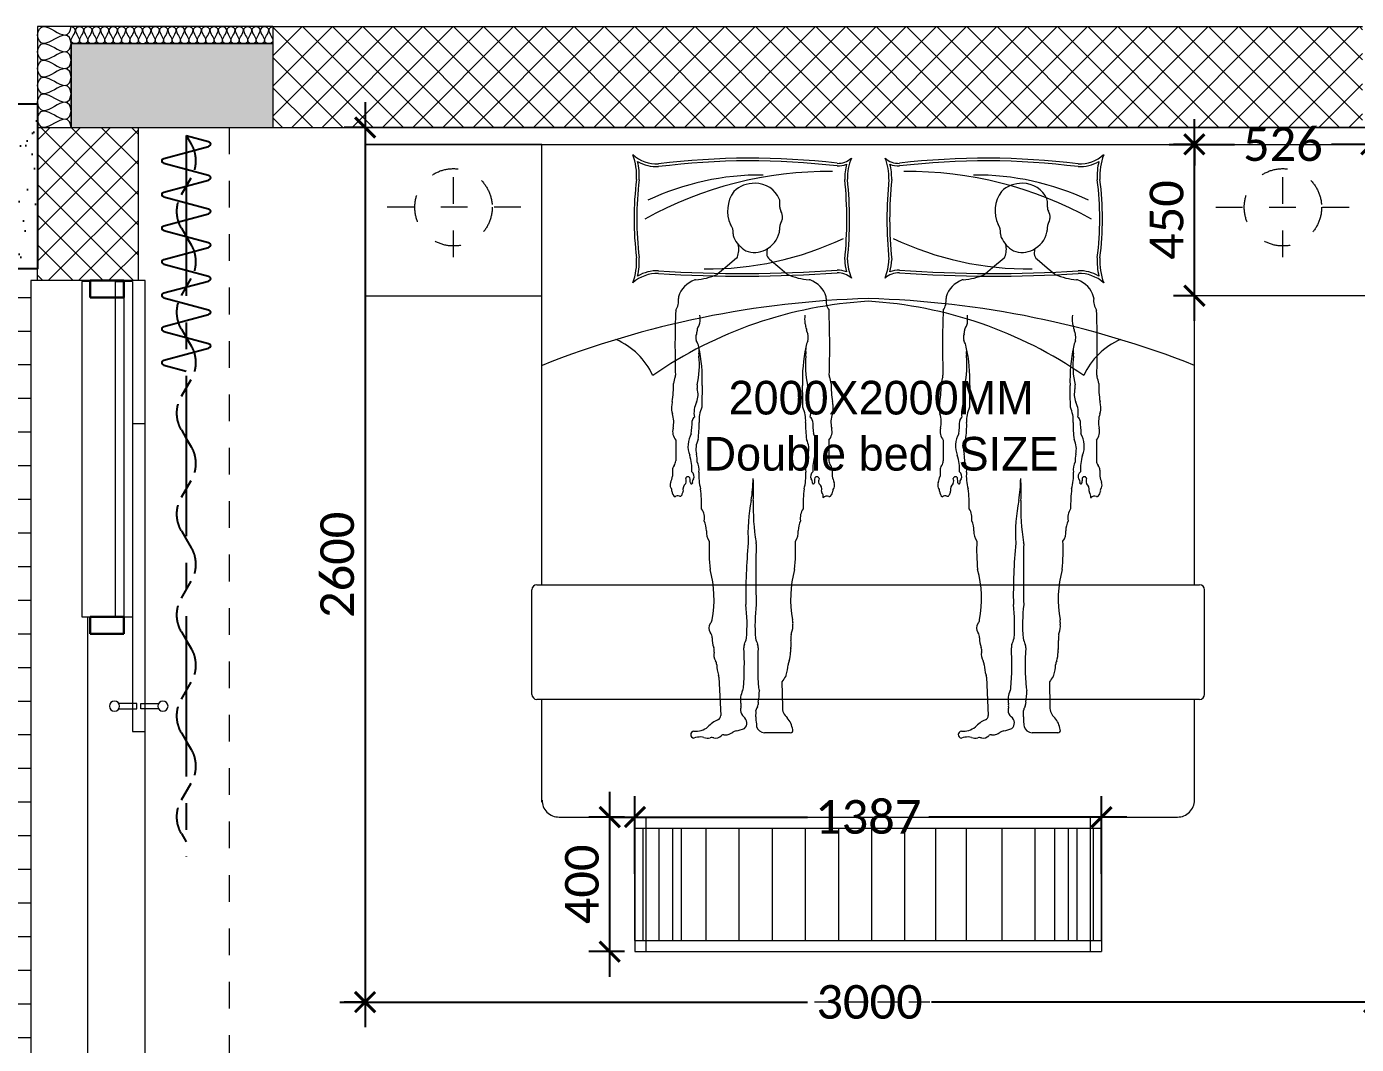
# Model space of a CAD drawing. Header units: millimetres. Extents: x -18512 to 101824, y -95768 to 52898.
# Drawn here: x 55536 to 59490, y -53348 to -50322 of the extents above; entities that cross this region are included whole.
import ezdxf

# ---------------------------------------------------------------- set-up
doc = ezdxf.new("R2010")
doc.units = ezdxf.units.MM
doc.header["$LTSCALE"] = 25
doc.header["$PDMODE"] = 3
for name, pattern in [('CENTER2', [28.575, 19.05, -3.175, 3.175, -3.175]), ('Dash', [6.35, 3.175, -3.175]), ('DASHED', [0.75, 0.5, -0.25]), ('HIDDEN2', [4.7625, 3.175, -1.5875])]:
    doc.linetypes.add(name, pattern=pattern)
doc.layers.get('0').update_dxf_attribs({"color": 254, "lineweight": 0})
doc.layers.get('Defpoints').update_dxf_attribs({"lineweight": 0})
for name, color, linetype in [('1547 L-StB-p-00-GA$0$WD-HATCH', 251, 'Continuous'), ('1547 L-StB-p-00-GA$0$WD-HATCH-WALLS-STRUCTURAL', 251, 'Continuous'), ('4_Furniture', 3, 'Continuous'), ('AR WALL HATCH', 8, 'Continuous')]:
    doc.layers.add(name, color=color, linetype=linetype)
for name, color, linetype, lineweight in [('_FW_FUR_FIXED', 62, 'Continuous', 0), ('_FW_FUR_LOOSE', 132, 'Continuous', 0), ('_FW_NOTES', 252, 'Continuous', 0), ('A-DETL-INSL', 8, 'Continuous', 9), ('A-DOOR', 31, 'Continuous', 18), ('A-FLOR-OTLN', 6, 'Continuous', 18), ('A-GLAZ', 6, 'Continuous', 9), ('A-GLAZ-CWMG', 51, 'Continuous', 9), ('hatch', 252, 'Continuous', 0), ('I-WALL', 2, 'Continuous', 9), ('S-COLS', 6, 'Continuous', 9), ('wood flooring', 8, 'Continuous', 13)]:
    doc.layers.add(name, color=color, linetype=linetype, lineweight=lineweight)
doc.styles.add('Century Gothic', font='GOTHIC.TTF')
doc.styles.add('FW_Calibri', font='calibri.ttf')
doc.dimstyles.new('1-50', dxfattribs={"dimscale": 50, "dimtxt": 2, "dimasz": 1.2, "dimexe": 1.25, "dimexo": 0.625, "dimtad": 1, "dimdec": 0, "dimtxsty": 'FW_Calibri', "dimblk": 'ARCHTICK', "dimcen": 2.5, "dimdle": 1.5, "dimadec": 0, "dimazin": 0, "dimtfac": 1, "dimtdec": 0, "dimtmove": 0, "dimatfit": 3, "dimfxl": 6, "dimfxlon": 1, "dimarcsym": 0})
pattern_1 = [(45, (59229.075, -102497.31), (-44.90128, 44.90128), []), (135, (59229.075, -102497.31), (-44.90128, -44.90128), [])]

# ---------------------------------------------------------------- blocks, each defined once
blk = doc.blocks.new('Q  CurtainWall sliding door - GD03-8419541-FIRST FLOOR PLAN')
at = {"layer": 'A-DOOR'}
for p, q in [((276.7, 153.3), (276.7, 100)), ((292.7, 100), (292.7, 153.3)), ((209.7, 75), (209.7, 113)), ((209.7, 113), (1124.1, 113)), ((276.7, 100), (292.7, 100)), ((276.7, 34.7), (276.7, 88)), ((276.7, 88), (292.7, 88)), ((292.7, 88), (292.7, 34.7)), ((1124.1, 113), (1124.1, 75)), ((1124.1, 75), (209.7, 75))]:
    blk.add_line(p, q, dxfattribs=at)
for centre in [(284.7, 166), (284.7, 22)]:
    blk.add_circle(centre, 15, dxfattribs=at)
blk = doc.blocks.new('System Panel - Glazed-8419542-FIRST FLOOR PLAN')
at = {"layer": 'A-GLAZ', "lineweight": 18}
for p, q in [((498.5, 49.5), (-498.5, 49.5)), ((-498.5, 49.5), (-498.5, 24.5)), ((498.5, 24.5), (498.5, 49.5)), ((-498.5, 24.5), (498.5, 24.5))]:
    blk.add_line(p, q, dxfattribs=at)
blk = doc.blocks.new('Rectangular Mullion - 50 x 150mm-8419545-FIRST FLOOR PLAN')
at = {"layer": 'A-GLAZ-CWMG'}
for p, q in [((-3528.9, -22334.3), (-3503.9, -22334.3)), ((-3528.9, -23331.3), (-3528.9, -22334.3)), ((-3403.9, -22334.3), (-3378.9, -22334.3)), ((-3378.9, -23331.3), (-3378.9, -22334.3)), ((-3503.9, -23331.3), (-3528.9, -23331.3)), ((-3378.9, -23331.3), (-3403.9, -23331.3))]:
    blk.add_line(p, q, dxfattribs=at)
blk = doc.blocks.new('Rectangular Mullion - 50 x 100mm-8828632-FIRST FLOOR PLAN')
at = {"layer": 'A-GLAZ-CWMG', "lineweight": 30}
for p, q in [((-50, 50), (0, 50)), ((-50, -50), (-50, 50)), ((0, 50), (0, -50)), ((0, -50), (-50, -50))]:
    blk.add_line(p, q, dxfattribs=at)
blk = doc.blocks.new('Rectangular Mullion - 50 x 100mm-5950993-FIRST FLOOR PLAN')
at = {"layer": 'A-GLAZ-CWMG', "lineweight": 30}
for p, q in [((-25, 50), (25, 50)), ((-25, -50), (-25, 50)), ((25, 50), (25, -50)), ((25, -50), (-25, -50))]:
    blk.add_line(p, q, dxfattribs=at)
blk = doc.blocks.new('*U340')
at = {"color": 1}
for p, q in [((67.8, 66.3), (32.2, -66.3)), ((82.2, 66.3), (100, 0)), ((167.8, 66.3), (132.2, -66.3)), ((182.2, 66.3), (200, 0)), ((267.8, 66.3), (232.2, -66.3)), ((282.2, 66.3), (300, 0)), ((367.8, 66.3), (332.2, -66.3)), ((382.2, 66.3), (400, 0)), ((467.8, 66.3), (432.2, -66.3)), ((482.2, 66.3), (500, 0)), ((567.8, 66.3), (532.2, -66.3)), ((582.2, 66.3), (600, 0)), ((667.8, 66.3), (632.2, -66.3)), ((682.2, 66.3), (700, 0)), ((0, 0), (17.8, -66.3)), ((100, 0), (117.8, -66.3)), ((200, 0), (217.8, -66.3)), ((300, 0), (317.8, -66.3)), ((400, 0), (417.8, -66.3)), ((500, 0), (517.8, -66.3)), ((600, 0), (617.8, -66.3))]:
    blk.add_line(p, q, dxfattribs=at)
at = {"color": 1, "linetype": 'CENTER2'}
blk.add_line((0, 0), (2143.8, 0), dxfattribs=at)
at = {"color": 1, "linetype": 'HIDDEN2'}
for p, q in [((175, 14.4), (125, -14.4)), ((275, 14.4), (300, 0)), ((475, 14.4), (425, -14.4)), ((575, 14.4), (600, 0)), ((775, 14.4), (725, -14.4)), ((875, 14.4), (900, 0)), ((1075, 14.4), (1025, -14.4)), ((1175, 14.4), (1200, 0)), ((1375, 14.4), (1325, -14.4)), ((1475, 14.4), (1500, 0)), ((1675, 14.4), (1625, -14.4)), ((1775, 14.4), (1800, 0)), ((1975, 14.4), (1925, -14.4)), ((2075, 14.4), (2100, 0)), ((0, 0), (25, -14.4)), ((300, 0), (325, -14.4)), ((600, 0), (625, -14.4)), ((900, 0), (925, -14.4)), ((1200, 0), (1225, -14.4)), ((1500, 0), (1525, -14.4)), ((1800, 0), (1825, -14.4))]:
    blk.add_line(p, q, dxfattribs=at)
at = {"color": 1}
for centre, start, end in [((75, 64.3), 15, 165), ((175, 64.3), 15, 165), ((275, 64.3), 15, 165), ((375, 64.3), 15, 165), ((475, 64.3), 15, 165), ((575, 64.3), 15, 165), ((675, 64.3), 15, 165), ((25, -64.3), 195, 345), ((125, -64.3), 195, 345), ((225, -64.3), 195, 345), ((325, -64.3), 195, 345), ((425, -64.3), 195, 345), ((525, -64.3), 195, 345), ((625, -64.3), 195, 345)]:
    blk.add_arc(centre, 7.5, start, end, dxfattribs=at)
at = {"color": 1, "linetype": 'HIDDEN2'}
for centre, start, end in [((225, -72.2), 60, 120), ((525, -72.2), 60, 120), ((825, -72.2), 60, 120), ((1125, -72.2), 60, 120), ((1425, -72.2), 60, 120), ((1725, -72.2), 60, 120), ((2025, -72.2), 60, 120), ((75, 72.2), 240, 300), ((375, 72.2), 240, 300), ((675, 72.2), 240, 300), ((975, 72.2), 240, 300), ((1275, 72.2), 240, 300), ((1575, 72.2), 240, 300), ((1875, 72.2), 240, 300)]:
    blk.add_arc(centre, 100, start, end, dxfattribs=at)
blk = doc.blocks.new('A$C0c84bc15')
for p, q in [((165.7, 1488.2), (143.9, 1468.9)), ((200.3, 1518.3), (165.7, 1488.2)), ((300.2, 1515), (331, 1488.2)), ((331, 1488.2), (352.7, 1468.9))]:
    blk.add_line(p, q)
for points in [[(256.4, 1755.5, 0.21324), (192.4, 1729.4, 0.260901), (182.5, 1624.8, -0.171743), (190.2, 1595.9, 0.122626), (192.2, 1584, 0.153904), (228.8, 1542, 0.222767), (287.9, 1545.2, 0.229331), (329.9, 1600.9, 0.060479), (330.3, 1607, -0.134542), (336.6, 1635.2, 0.110734), (339.5, 1645.8, 0.137301), (334.5, 1667.6, -0.134549), (331.4, 1680.5, 0.016245), (331.5, 1697.7, 0.088694), (329.7, 1706.3, 0.307171), (256.4, 1755.5, 7.502039)], [(1.6, 791.9, -0.318953), (5.1, 781.2, 0.215164), (14.7, 763.4, -0.296863), (27.9, 765.7, 0.467133), (34.8, 769.2, -0.089745), (38.3, 777.5, 0.19589), (39.1, 781.2, -0.255112), (47.1, 806.1, 0.168599), (47, 821, -0.752837), (59.8, 823.3, -0.031674), (61, 807.9, 0.791616), (67.1, 806.2, -0.253609), (70.9, 819.9, 0.33583), (65.4, 842.5, 0.097122), (59, 894.8, -0.217967), (63.9, 963, 0.007695), (66.7, 1003.6, -0.234228), (73.3, 1015.3, -0.164752), (79.9, 1062.9, 0.153226), (81.9, 1105.8, -0.118824), (81.7, 1117.5, 0.081426), (86.6, 1208.8, -0.066527), (86.8, 1215.4, 0.172472), (78.8, 1258.1, -0.17395), (79.5, 1277.8, 0.116388), (81.2, 1289.1, -0.18598), (84.7, 1300.8, 0.130792), (89.6, 1312.7, 0.068092), (89.6, 1338.3, -2.644337)], [(462.4, 761.1, 0.171312), (458.3, 777.5, -0.19589), (457.6, 781.2, 0.255112), (449.5, 806.1, -0.168599), (449.7, 821, 0.752837), (436.9, 823.3, 0.031674), (435.7, 807.9, -0.791616), (429.5, 806.2, 0.253609), (425.7, 819.9, -0.33583), (431.3, 842.5, -0.097122), (437.7, 894.8, 0.217967), (432.7, 963, -0.007695), (430, 1003.6, 0.234228), (423.3, 1015.3, 0.164752), (416.8, 1062.9, -0.153226), (414.7, 1105.8, 0.118824), (415, 1117.5, -0.081426), (410.1, 1208.8, 0.066527), (409.9, 1215.4, -0.134973), (415.9, 1257.1, 0.094817), (416.6, 1274.6, 0.049922), (415.4, 1279.5, -0.0327), (413.3, 1286.5, 0.050204), (412.3, 1291.4, -0.066284), (411.7, 1294.7, 0.079975), (410.1, 1302.5, -0.03549), (407, 1312.7, -0.068092), (407.1, 1338.3)], [(86.4, 1237.4, -0.059879), (96.9, 1115.9, 0.009327), (96, 1046.9, 0.120505), (87.5, 998.7, -0.037909), (84.5, 944.9, 0.167257), (79.6, 897.9, -0.06691), (81.5, 874.1, -0.168165), (86.8, 841.8, 0.08251), (92.1, 788.8, -0.03147), (95.1, 725.8, -0.183672), (102.9, 687.5, -0.112749), (109.6, 656, 0.182228), (118.3, 623.3, 0.035026), (120.5, 533.7, -0.110572), (126.7, 374, -0.118572), (122, 363.3, 0.335344), (121.8, 333.1, -0.172178), (126.7, 317.1, 0.101641), (131.7, 286.2, -0.148682), (132.7, 271.7, 0.193842), (137, 244.6, -0.133217), (140.5, 232, 0.080007), (146.1, 199.6, -0.071364), (147.4, 192.7), (152.7, 71.4, -0.313382), (144.1, 57.8, 0.120982), (114.2, 35.5, -0.104021), (93.8, 24.4, -0.081996), (71.9, 21.7, 0.901497), (71.9, 0, -0.065645), (92.8, 3.5, -0.093212), (102, 2.1, 0.139159), (121.1, 0.9, -0.114551), (132.4, 0.8, 0.276686), (154.2, 7.5, -0.445724)], [(410.2, 1237.4, 0.059879), (399.8, 1115.9, -0.009327), (400.7, 1046.9, -0.120505), (409.2, 998.7, 0.037909), (412.1, 944.9, -0.167257), (417, 897.9, 0.06691), (415.1, 874.1, 0.168165), (409.8, 841.8, -0.08251), (404.5, 788.8, 0.03147), (401.5, 725.8, 0.183672), (393.7, 687.5, 0.112749), (387.1, 656, -0.182228), (378.4, 623.3, -0.035026), (376.1, 533.7, 0.110572), (370, 374, -0.06267), (370.1, 366.2, 0.061998), (370.1, 360, -0.13572), (366.5, 333.1, -0.070646), (365.6, 326.4, 0.063145), (364.9, 308.9, -0.0308), (365.1, 289.6, -0.05642), (364.2, 284.1, 0.12596), (363.9, 271.7, -0.054273), (359.7, 244.6, 0.133217), (356.1, 232, -0.080007), (350.6, 199.6, -0.195886), (348.5, 194.6, 0.01059), (337.6, 178.1), (339.1, 99)], [(6.3, 1064.7, 0.01408), (4.2, 1049.3, 0.106102), (6.7, 1026.3, -0.138052), (8.7, 980.5, 0.226385), (16.9, 942.9), (16.9, 877.7, -0.160907), (11.9, 862.5, 0.160907), (7, 847.6), (7, 828.9, 0.543944)], [(490.4, 1064.7, -0.01408), (492.4, 1049.3, -0.106102), (490, 1026.3, 0.138052), (488, 980.5, -0.226385), (479.8, 942.9), (479.8, 877.7, 0.160907), (484.8, 862.5, -0.160907), (489.7, 847.6), (489.7, 828.9, -0.543944)], [(7, 828.9, -0.038032), (1.6, 808.8, 0.186797), (1.6, 791.9, 0.50887)], [(154.2, 7.5, -0.261434), (162.6, 10.3, 0.125667), (175, 11.2, 0.078908), (189.2, 18.4, -0.107406), (198.9, 22.7, 0.037466), (224.4, 30, 0.451284), (222.2, 67.4, -0.236247), (212.6, 87.6, -0.048403), (213.9, 98.4, 0.106944), (213.9, 108.9, -0.167628), (218.9, 150.4, 0.094179), (221.3, 159.4, 0.034298), (222.5, 285.8, -0.111049), (224.2, 296.7, 0.028473), (230.7, 315.7, 0.046339), (228.7, 422.7, -0.027468), (236, 617.1, -0.063109), (245, 752.1, 0.030979), (250.8, 821.5, -6.13413)], [(260.4, 45.2, -0.046599), (258.7, 67.4, 0.035844), (259.3, 87.6, -0.141344), (263.4, 98.4, 0.191363), (265.6, 106.2, -0.074948), (265.9, 113.7, 0.045236), (269.6, 150.4, -0.094179), (267.1, 159.4, -0.034298), (266, 285.8, 0.111049), (264.3, 296.7, -0.028473), (257.8, 315.7, -0.046339), (259.8, 422.7, -0.010856), (259.9, 614.8, 0.045573), (259.6, 619.3, -0.04859), (251.2, 752.1, 0.032537), (250.8, 821.2)], [(489.7, 828.9, 0.038032), (495.1, 808.8, -0.186797), (495.1, 791.9, -0.50887)], [(495.1, 791.9, 0.318953), (491.5, 781.2, -0.174445), (484.8, 766, -0.30568), (479.3, 764.8, 0.324131), (463.4, 760.8, 0.383292)], [(339.1, 99, 0.230981), (353.7, 64.6, -0.132992), (370.1, 26.7, -0.619887), (362.7, 17.1), (285.4, 17.1, -0.351459), (261, 36.7, -0.078247), (260.4, 45.2, 0.046761)]]:
    blk.add_lwpolyline(points, format="xyb")
for centre, radius, start, end in [((134.7, 1547), 72.7, 340.2822, 11.8211), ((329.3, 1534.6), 37.8, 157.9107, 183.3191), ((316.5, 1533.9), 25, 183.3191, 229.0462), ((193.7, 1525.8), 10, 310.9538, 340.2822), ((101.3, 1376.3), 78.2, 110.2458, 165.2073), ((77.7, 1440.3), 10, 94.0196, 110.2458), ((64.4, 1629.1), 179.3, 274.0196, 295.4985), ((137.3, 1476.3), 10, 295.4985, 311.7262), ((359.4, 1476.3), 10, 228.2738, 244.5015), ((432.3, 1629.1), 179.3, 244.5015, 265.9804), ((419, 1440.3), 10, 69.7542, 85.9804), ((395.4, 1376.3), 78.2, 14.7927, 69.7542), ((-32.6, 1384.5), 58.2, 328.0084, 6.2192), ((40.2, 1392.4), 15, 165.2073, 186.2192), ((456.5, 1392.4), 15, 353.7808, 14.7927), ((529.2, 1384.5), 58.2, 173.7808, 211.9916), ((3134, 1239.9), 3119.4, 177.9097, 181.6898), ((-2637.4, 1239.9), 3119.4, 358.3102, 2.0903), ((108.2, 1108.7), 99, 160.1116, 172.0387), ((1, 1147.5), 15, 340.1116, 1.6898), ((495.6, 1147.5), 15, 178.3102, 199.8884), ((388.4, 1108.7), 99, 7.9613, 19.8884), ((-301.3, 1114.6), 311.6, 350.7795, 1.4379), ((797.9, 1114.6), 311.6, 178.5621, 189.2205), ((463, 761.1), 0.567, 168.4337, 322.3114)]:
    blk.add_arc(centre, radius, start, end)
blk = doc.blocks.new('_ArchTick')
at = {"color": 0, "linetype": 'ByBlock', "const_width": 0.15}
blk.add_lwpolyline([(-0.5, -0.5), (0.5, 0.5)], dxfattribs=at)
blk = doc.blocks.new('*D451')
at = {"layer": 'Defpoints', "color": 0, "transparency": 16777216}
for p in [(56542.1, -50622.4), (56542.1, -53222.4), (56542.1, -53222.4)]:
    blk.add_point(p, dxfattribs=at)
at = {"layer": 'I-WALL', "color": 0, "lineweight": -2, "transparency": 16777216}
for p, q in [((56542.1, -50547.4), (56542.1, -53297.4)), ((56542.1, -50622.4), (56479.6, -50622.4)), ((56542.1, -53222.4), (56479.6, -53222.4))]:
    blk.add_line(p, q, dxfattribs=at)
at = {"layer": 'I-WALL', "color": 0, "lineweight": -2, "transparency": 16777216, "xscale": 59.99999999999995, "yscale": 59.99999999999995, "zscale": 59.99999999999995}
for p, rotation in [((56542.1, -50622.4), 90), ((56542.1, -53222.4), 270)]:
    blk.add_blockref('_ArchTick', p, dxfattribs=dict(at, rotation=rotation))
at = {"layer": 'I-WALL', "color": 0, "transparency": 16777216, "insert": (56459.6, -51922.4), "char_height": 100, "attachment_point": 5, "rotation": 90, "style": 'FW_Calibri'}
blk.add_mtext('2600', dxfattribs=at)
blk = doc.blocks.new('*D452')
at = {"layer": 'Defpoints', "color": 0, "transparency": 16777216}
for p in [(56542.1, -53222.4), (59542.2, -53222.4), (59542.2, -53222.4)]:
    blk.add_point(p, dxfattribs=at)
at = {"layer": 'I-WALL', "color": 0, "lineweight": -2, "transparency": 16777216}
for p, q in [((56467.1, -53222.4), (57857.9, -53222.4)), ((56542.1, -53222.4), (56542.1, -53284.9)), ((59617.2, -53222.4), (58226.4, -53222.4)), ((59542.2, -53222.4), (59542.2, -53284.9))]:
    blk.add_line(p, q, dxfattribs=at)
at = {"layer": 'I-WALL', "color": 0, "lineweight": -2, "transparency": 16777216, "xscale": 59.99999999999995, "yscale": 59.99999999999995, "zscale": 59.99999999999995, "rotation": 180}
blk.add_blockref('_ArchTick', (56542.1, -53222.4), dxfattribs=at)
at = {"layer": 'I-WALL', "color": 0, "lineweight": -2, "transparency": 16777216, "xscale": 59.99999999999995, "yscale": 59.99999999999995, "zscale": 59.99999999999995}
blk.add_blockref('_ArchTick', (59542.2, -53222.4), dxfattribs=at)
at = {"layer": 'I-WALL', "color": 0, "transparency": 16777216, "insert": (58042.1, -53222.4), "char_height": 100, "attachment_point": 5, "style": 'FW_Calibri'}
blk.add_mtext('3000', dxfattribs=at)
blk = doc.blocks.new('*D453')
at = {"layer": 'Defpoints', "color": 0, "transparency": 16777216}
for p in [(59008.1, -50672.4), (59008.1, -50672.4), (59008.1, -51122.4)]:
    blk.add_point(p, dxfattribs=at)
at = {"layer": 'I-WALL', "color": 0, "lineweight": -2, "transparency": 16777216}
for p, q in [((59008.1, -51197.4), (59008.1, -50597.4)), ((59008.1, -50672.4), (58945.6, -50672.4)), ((59008.1, -51122.4), (58945.6, -51122.4))]:
    blk.add_line(p, q, dxfattribs=at)
at = {"layer": 'I-WALL', "color": 0, "lineweight": -2, "transparency": 16777216, "xscale": 59.99999999999995, "yscale": 59.99999999999995, "zscale": 59.99999999999995}
for p, rotation in [((59008.1, -50672.4), 90), ((59008.1, -51122.4), 270)]:
    blk.add_blockref('_ArchTick', p, dxfattribs=dict(at, rotation=rotation))
at = {"layer": 'I-WALL', "color": 0, "transparency": 16777216, "insert": (58925.7, -50897.4), "char_height": 100, "attachment_point": 5, "rotation": 90, "style": 'FW_Calibri'}
blk.add_mtext('450', dxfattribs=at)
blk = doc.blocks.new('*D454')
at = {"layer": 'Defpoints', "color": 0, "transparency": 16777216}
for p in [(59008.1, -50672.4), (59534.2, -50672.4), (59534.2, -50672.4)]:
    blk.add_point(p, dxfattribs=at)
at = {"layer": 'I-WALL', "color": 0, "lineweight": -2, "transparency": 16777216}
for p, q in [((58933.1, -50672.4), (59127.2, -50672.4)), ((59008.1, -50672.4), (59008.1, -50734.9)), ((59609.2, -50672.4), (59415.2, -50672.4)), ((59534.2, -50672.4), (59534.2, -50734.9))]:
    blk.add_line(p, q, dxfattribs=at)
at = {"layer": 'I-WALL', "color": 0, "lineweight": -2, "transparency": 16777216, "xscale": 59.99999999999995, "yscale": 59.99999999999995, "zscale": 59.99999999999995, "rotation": 180}
blk.add_blockref('_ArchTick', (59008.1, -50672.4), dxfattribs=at)
at = {"layer": 'I-WALL', "color": 0, "lineweight": -2, "transparency": 16777216, "xscale": 59.99999999999995, "yscale": 59.99999999999995, "zscale": 59.99999999999995}
blk.add_blockref('_ArchTick', (59534.2, -50672.4), dxfattribs=at)
at = {"layer": 'I-WALL', "color": 0, "transparency": 16777216, "insert": (59271.2, -50672.4), "char_height": 100, "attachment_point": 5, "style": 'FW_Calibri'}
blk.add_mtext('526', dxfattribs=at)
blk = doc.blocks.new('*D457')
at = {"layer": 'Defpoints', "color": 0, "transparency": 16777216}
for p in [(58731.7, -52672.4), (57344.6, -52872.4), (58731.7, -52872.4)]:
    blk.add_point(p, dxfattribs=at)
at = {"layer": 'I-WALL', "color": 0, "lineweight": -2, "transparency": 16777216}
for p, q in [((57344.6, -52841.1), (57344.6, -52609.9)), ((58731.7, -52841.1), (58731.7, -52609.9)), ((57269.6, -52672.4), (57857.5, -52672.4)), ((58806.7, -52672.4), (58218.7, -52672.4))]:
    blk.add_line(p, q, dxfattribs=at)
at = {"layer": 'I-WALL', "color": 0, "lineweight": -2, "transparency": 16777216, "xscale": 59.99999999999995, "yscale": 59.99999999999995, "zscale": 59.99999999999995, "rotation": 180}
blk.add_blockref('_ArchTick', (57344.6, -52672.4), dxfattribs=at)
at = {"layer": 'I-WALL', "color": 0, "lineweight": -2, "transparency": 16777216, "xscale": 59.99999999999995, "yscale": 59.99999999999995, "zscale": 59.99999999999995}
blk.add_blockref('_ArchTick', (58731.7, -52672.4), dxfattribs=at)
at = {"layer": 'I-WALL', "color": 0, "transparency": 16777216, "insert": (58038.1, -52672.4), "char_height": 100, "attachment_point": 5, "style": 'FW_Calibri'}
blk.add_mtext('1387', dxfattribs=at)
blk = doc.blocks.new('*D458')
at = {"layer": 'Defpoints', "color": 0, "transparency": 16777216}
for p in [(57269.6, -52672.4), (57344.6, -52672.4), (57344.6, -53072.4)]:
    blk.add_point(p, dxfattribs=at)
at = {"layer": 'I-WALL', "color": 0, "lineweight": -2, "transparency": 16777216}
for p, q in [((57269.6, -53147.4), (57269.6, -52597.4)), ((57313.3, -52672.4), (57207.1, -52672.4)), ((57313.3, -53072.4), (57207.1, -53072.4))]:
    blk.add_line(p, q, dxfattribs=at)
at = {"layer": 'I-WALL', "color": 0, "lineweight": -2, "transparency": 16777216, "xscale": 59.99999999999995, "yscale": 59.99999999999995, "zscale": 59.99999999999995}
for p, rotation in [((57269.6, -52672.4), 90), ((57269.6, -53072.4), 270)]:
    blk.add_blockref('_ArchTick', p, dxfattribs=dict(at, rotation=rotation))
at = {"layer": 'I-WALL', "color": 0, "transparency": 16777216, "insert": (57187.1, -52872.4), "char_height": 100, "attachment_point": 5, "rotation": 90, "style": 'FW_Calibri'}
blk.add_mtext('400', dxfattribs=at)

msp = doc.modelspace()

# ---------------------------------------------------------------- hatches: boundary and pattern name
at = {"layer": '1547 L-StB-p-00-GA$0$WD-HATCH'}
h = msp.add_hatch(dxfattribs=at)
h.set_pattern_fill('AR-SAND', color=256, scale=2.432432, angle=45, style=0)
h.set_pattern_definition([(82.5, (54478.63, 13090.64), (-86.9306, 81.42652), [0, -93.91135, 0, -105.03243, 0, -100.39865]), (52.5, (54478.63, 13090.64), (-45.97563, 200.6107), [0, -50.6627, 0, -84.64378, 0, -32.43649]), (12.5, (54424.9, 13036.9), (135.80266, 136.29705), [0, -30.89189, 0, -111.21081, 0, -145.19189]), (2.5, (54424.9, 13036.9), (92.9873, 169.6745), [0, -15.44595, 0, -72.90486, 0, -83.40811])])
h.paths.add_polyline_path([(55568.1, -50552.4), (54018.1, -50552.4), (54018.1, -51042.9), (55568.1, -51042.9)])
at = {"layer": 'AR WALL HATCH', "lineweight": 5}
h = msp.add_hatch(dxfattribs=at)
h.set_pattern_fill('ANSI37', color=256, scale=20, style=0)
h.set_pattern_definition(pattern_1)
h.paths.add_polyline_path([(59508.1, -50322.4), (59508.1, -50358.7), (59508.1, -50372.4), (59508.1, -50622.4), (56268.1, -50622.4), (56268.1, -50372.4), (56268.1, -50352.4), (56268.1, -50322.4), (59505.4, -50322.4)])
h = msp.add_hatch(dxfattribs=at)
h.set_pattern_fill('ANSI37', color=256, scale=20, style=0)
h.set_pattern_definition(pattern_1)
h.paths.add_polyline_path([(55568.1, -55177.4), (55868.1, -55177.4), (55868.1, -55637.4), (55568.1, -55637.4), (55568.1, -55453.8)], flags=0)
h.paths.add_polyline_path([(55568.1, -50622.4), (55868.1, -50622.4), (55868.1, -51077.4), (55568.1, -51077.4)])
at = {"layer": 'S-COLS', "lineweight": 5}
msp.add_hatch(color=252, dxfattribs=at).paths.add_polyline_path([(55736.2, -50372.4), (56268.1, -50372.4), (56268.1, -50622.4), (55668.1, -50622.4), (55668.1, -50372.4)], flags=0)
at = {"layer": 'wood flooring'}
h = msp.add_hatch(dxfattribs=at)
h.set_pattern_fill('_USER', color=256, scale=100, pattern_type=0)
h.set_pattern_definition([(360, (360299.03, 170172.6), (-2e-14, 100), [])])
h.paths.add_polyline_path([(55548.1, -51077.4), (53518.1, -51057.4), (53518.1, -51305.8), (53518.1, -55202.4), (54018.1, -55202.4), (55548.1, -55218.6), (55548.1, -53563)])

# ---------------------------------------------------------------- linework, layer by layer
at = {"layer": '1547 L-StB-p-00-GA$0$WD-HATCH-WALLS-STRUCTURAL'}
msp.add_lwpolyline([(54018.1, -51042.9), (54018.1, -50552.4), (55568.1, -50552.4), (55568.1, -51042.9)], close=True, dxfattribs=at)
at = {"layer": '_FW_FUR_FIXED', "color": 9, "linetype": 'DASHED', "ltscale": 5}
msp.add_lwpolyline([(56542.1, -50622.4), (59534.2, -50622.4), (59534.2, -53222.4), (56542.1, -53222.4)], close=True, dxfattribs=at)
at = {"layer": '_FW_FUR_LOOSE'}
for p, q in [((57068.1, -51981.7), (57068.1, -50672.4)), ((57068.1, -50672.4), (59008.1, -50672.4)), ((59008.1, -51981.7), (59008.1, -50672.4)), ((59008.1, -51981.7), (59008.1, -50672.4)), ((57053.1, -51981.7), (59023.1, -51981.7)), ((57038.1, -52307.6), (57038.1, -51996.7)), ((59038.1, -52307.6), (59038.1, -51996.7)), ((59023.1, -52322.6), (57053.1, -52322.6)), ((57068.1, -52627.9), (57068.1, -52322.6)), ((59008.1, -52621.8), (59008.1, -52322.6)), ((57118.7, -52672.4), (58957.5, -52672.4)), ((57344.6, -52672.4), (57344.6, -53072.4)), ((57344.6, -52672.4), (58731.7, -52672.4)), ((57344.6, -53039.5), (57344.6, -52705.2)), ((57344.6, -52705.2), (58731.7, -52705.2)), ((57368.5, -53039.5), (57368.5, -52705.2)), ((57377.4, -53072.4), (57377.4, -52672.4)), ((57416.8, -53039.5), (57416.8, -52705.2)), ((57457.6, -53039.5), (57457.6, -52705.2)), ((57483.2, -53039.5), (57483.2, -52705.2)), ((57556.1, -53039.5), (57556.1, -52705.2)), ((57654.7, -53039.5), (57654.7, -52705.2)), ((57753.2, -53039.5), (57753.2, -52705.2)), ((57851.8, -53039.5), (57851.8, -52705.2)), ((57950.3, -53039.5), (57950.3, -52705.2)), ((58048.9, -53039.5), (58048.9, -52705.2)), ((58048.9, -53039.5), (58048.9, -52705.2)), ((58147.4, -53039.5), (58147.4, -52705.2)), ((58239, -53039.5), (58239, -52705.2)), ((58330.6, -53039.5), (58330.6, -52705.2)), ((58436.1, -53039.5), (58436.1, -52705.2)), ((58534.7, -53039.5), (58534.7, -52705.2)), ((58593.1, -53039.5), (58593.1, -52705.2)), ((58633.2, -53039.5), (58633.2, -52705.2)), ((58659.5, -53039.5), (58659.5, -52705.2)), ((58698.9, -53072.4), (58698.9, -52672.4)), ((58707.8, -53039.5), (58707.8, -52705.2)), ((58731.7, -52672.4), (58731.7, -53072.4)), ((58731.7, -53039.5), (58731.7, -52705.2)), ((57344.6, -53039.5), (58731.7, -53039.5)), ((57344.6, -53072.4), (58731.7, -53072.4)), ((57468.8, -53072.4), (58607.5, -53072.4))]:
    msp.add_line(p, q, dxfattribs=at)
for points in [[(59534.2, -50672.4), (59534.2, -50622.4), (56542.1, -50622.4), (56542.1, -50672.4)], [(57068.1, -51122.4), (57068.1, -50672.4), (56542.1, -50672.4), (56542.1, -51122.4)], [(59008.1, -51122.4), (59008.1, -50672.4), (59534.2, -50672.4), (59534.2, -51122.4)]]:
    msp.add_lwpolyline(points, close=True, dxfattribs=at)
for centre, radius, start, end in [((57411.2, -50620.8), 110, 228.4161, 271.5527), ((57169.4, -50766.2), 180.1, 356.5245, 20.485), ((57411.2, -50620.8), 118, 240.1487, 271.5527), ((57169.4, -50766.2), 188, 356.5245, 13.2301), ((57689.3, -52912.1), 2198.6, 83.3062, 97.1892), ((57687.8, -52899.6), 2178.1, 83.2109, 97.2127), ((57947.5, -50668.3), 60.6, 268.1988, 312.1405), ((58129.6, -50772.1), 153.2, 157.3977, 181.6077), ((57946.7, -50772.1), 153.2, 358.3923, 22.6023), ((58128.8, -50668.3), 60.6, 227.8595, 271.8012), ((58387, -52912.1), 2198.6, 82.8108, 96.6938), ((58388.4, -52899.6), 2178.1, 82.7873, 96.7891), ((58665.1, -50620.8), 118, 268.4473, 299.8513), ((58665.1, -50620.8), 110, 268.4473, 311.5839), ((58906.9, -50766.2), 188, 166.7699, 183.4755), ((58906.9, -50766.2), 180.1, 159.515, 183.4755), ((57920.5, -51878.3), 1125.1, 89.4231, 119.0421), ((57719.4, -51561.4), 797.8, 89.5677, 114.9455), ((57947.5, -50668.3), 68.5, 268.1988, 292.4287), ((58129.6, -50772.1), 161.2, 165.4484, 181.6077), ((57946.7, -50772.1), 161.2, 358.3923, 14.5516), ((58128.8, -50668.3), 68.5, 247.5713, 271.8012), ((58155.8, -51878.3), 1125.1, 60.9579, 90.5769), ((58356.9, -51561.4), 797.8, 65.0545, 90.4323), ((58254.1, -50893.5), 912.3, 172.668, 187.332), ((58254.1, -50893.5), 904.3, 172.668, 187.332), ((56809, -50895.9), 1165.5, 354.1588, 5.8412), ((56809, -50895.9), 1173.5, 354.1588, 5.8412), ((59267.3, -50895.9), 1173.5, 174.1588, 185.8412), ((59267.3, -50895.9), 1165.5, 174.1588, 185.8412), ((57822.2, -50893.5), 904.3, 352.668, 7.332), ((57822.2, -50893.5), 912.3, 352.668, 7.332), ((57560.8, -50098.1), 944.6, 269.3841, 295.3009), ((58515.5, -50098.1), 944.6, 244.6991, 270.6159), ((57169.4, -51020.9), 180.1, 339.515, 3.4755), ((57169.4, -51020.9), 188, 346.7699, 3.4755), ((57947.5, -51114.8), 68.5, 67.5713, 91.8012), ((58129.6, -51011), 161.2, 181.6077, 194.5516), ((58129.6, -51011), 153.2, 181.6077, 202.6023), ((57946.7, -51011), 153.2, 337.3977, 358.3923), ((57946.7, -51011), 161.2, 345.4484, 358.3923), ((58128.8, -51114.8), 68.5, 88.1988, 112.4287), ((58906.9, -51020.9), 188, 176.5245, 193.2301), ((58906.9, -51020.9), 180.1, 176.5245, 200.485), ((57411.2, -51166.2), 110, 88.4473, 131.5839), ((57411.2, -51166.2), 118, 88.4473, 119.8513), ((57665.6, -47179.9), 3884.5, 266.2892, 274.1337), ((57665.4, -47139.9), 3916.4, 266.3248, 274.0984), ((57947.5, -51114.8), 60.6, 47.8595, 91.8012), ((58128.8, -51114.8), 60.6, 88.1988, 132.1405), ((58410.7, -47179.9), 3884.5, 265.8663, 273.7108), ((58410.9, -47139.9), 3916.4, 265.9016, 273.6752), ((58665.1, -51166.2), 118, 60.1487, 91.5527), ((58665.1, -51166.2), 110, 48.4161, 91.5527), ((58115.8, -53979.4), 2849.5, 91.5607, 111.5705), ((58110.6, -52389.1), 1252.2, 93.3183, 124.7179), ((57960.5, -53979.4), 2849.5, 68.4295, 88.4393), ((57965.7, -52389.1), 1252.2, 55.2821, 86.6817), ((57204.9, -51447), 211.4, 24.3486, 66.8054), ((58871.4, -51447), 211.4, 113.1946, 155.6514), ((57053.1, -51996.7), 15, 90, 180), ((59023.1, -51996.7), 15, 0, 90), ((57053.1, -52307.6), 15, 180, 270), ((59023.1, -52307.6), 15, 270, 0), ((57118.4, -52622.1), 50.2, 179.641, 270.4235), ((58957.9, -52622.1), 50.2, 269.5765, 0.359)]:
    msp.add_arc(centre, radius, start, end, dxfattribs=at)
at = {"layer": 'A-DETL-INSL', "color": 1}
msp.add_lwpolyline([(56268.1, -50322.4), (55568.1, -50322.4), (55568.1, -50622.4)], dxfattribs=at)
at = {"layer": 'A-DETL-INSL'}
for points in [[(55584.8, -50372.4), (55577, -50372.4), (55559.3, -50347.4), (55577, -50322.4), (55584.8, -50322.4)], [(55584.8, -50322.4), (55607.7, -50322.4), (55628.6, -50347.4), (55651.5, -50347.4)], [(55651.5, -50347.4), (55659.3, -50347.4), (55668.1, -50334.1), (55668.1, -50322.4)], [(55680.6, -50331.9), (55680.6, -50327.9), (55674, -50323.5), (55668.1, -50323.5)], [(55668.1, -50365.2), (55668.1, -50353.8), (55680.6, -50343.3), (55680.6, -50331.9)], [(55705.6, -50331.9), (55705.6, -50327.9), (55693.1, -50319.1), (55680.6, -50327.9), (55680.6, -50331.9)], [(55680.6, -50331.9), (55680.6, -50343.3), (55693.1, -50353.8), (55693.1, -50365.2)], [(55693.1, -50365.2), (55693.1, -50353.8), (55705.6, -50343.3), (55705.6, -50331.9)], [(55730.6, -50331.9), (55730.6, -50327.9), (55718.1, -50319.1), (55705.6, -50327.9), (55705.6, -50331.9)], [(55705.6, -50331.9), (55705.6, -50343.3), (55718.1, -50353.8), (55718.1, -50365.2)], [(55718.1, -50365.2), (55718.1, -50353.8), (55730.6, -50343.3), (55730.6, -50331.9)], [(55755.6, -50331.9), (55755.6, -50327.9), (55743.1, -50319.1), (55730.6, -50327.9), (55730.6, -50331.9)], [(55730.6, -50331.9), (55730.6, -50343.3), (55743.1, -50353.8), (55743.1, -50365.2)], [(55743.1, -50365.2), (55743.1, -50353.8), (55755.6, -50343.3), (55755.6, -50331.9)], [(55780.6, -50331.9), (55780.6, -50327.9), (55768.1, -50319.1), (55755.6, -50327.9), (55755.6, -50331.9)], [(55755.6, -50331.9), (55755.6, -50343.3), (55768.1, -50353.8), (55768.1, -50365.2)], [(55768.1, -50365.2), (55768.1, -50353.8), (55780.6, -50343.3), (55780.6, -50331.9)], [(55805.6, -50331.9), (55805.6, -50327.9), (55793.1, -50319.1), (55780.6, -50327.9), (55780.6, -50331.9)], [(55780.6, -50331.9), (55780.6, -50343.3), (55793.1, -50353.8), (55793.1, -50365.2)], [(55793.1, -50365.2), (55793.1, -50353.8), (55805.6, -50343.3), (55805.6, -50331.9)], [(55830.6, -50331.9), (55830.6, -50327.9), (55818.1, -50319.1), (55805.6, -50327.9), (55805.6, -50331.9)], [(55805.6, -50331.9), (55805.6, -50343.3), (55818.1, -50353.8), (55818.1, -50365.2)], [(55818.1, -50365.2), (55818.1, -50353.8), (55830.6, -50343.3), (55830.6, -50331.9)], [(55855.6, -50331.9), (55855.6, -50327.9), (55843.1, -50319.1), (55830.6, -50327.9), (55830.6, -50331.9)], [(55830.6, -50331.9), (55830.6, -50343.3), (55843.1, -50353.8), (55843.1, -50365.2)], [(55843.1, -50365.2), (55843.1, -50353.8), (55855.6, -50343.3), (55855.6, -50331.9)], [(55880.6, -50331.9), (55880.6, -50327.9), (55868.1, -50319.1), (55855.6, -50327.9), (55855.6, -50331.9)], [(55855.6, -50331.9), (55855.6, -50343.3), (55868.1, -50353.8), (55868.1, -50365.2)], [(55868.1, -50365.2), (55868.1, -50353.8), (55880.6, -50343.3), (55880.6, -50331.9)], [(55905.6, -50331.9), (55905.6, -50327.9), (55893.1, -50319.1), (55880.6, -50327.9), (55880.6, -50331.9)], [(55880.6, -50331.9), (55880.6, -50343.3), (55893.1, -50353.8), (55893.1, -50365.2)], [(55893.1, -50365.2), (55893.1, -50353.8), (55905.6, -50343.3), (55905.6, -50331.9)], [(55930.6, -50331.9), (55930.6, -50327.9), (55918.1, -50319.1), (55905.6, -50327.9), (55905.6, -50331.9)], [(55905.6, -50331.9), (55905.6, -50343.3), (55918.1, -50353.8), (55918.1, -50365.2)], [(55918.1, -50365.2), (55918.1, -50353.8), (55930.6, -50343.3), (55930.6, -50331.9)], [(55955.6, -50331.9), (55955.6, -50327.9), (55943.1, -50319.1), (55930.6, -50327.9), (55930.6, -50331.9)], [(55930.6, -50331.9), (55930.6, -50343.3), (55943.1, -50353.8), (55943.1, -50365.2)], [(55943.1, -50365.2), (55943.1, -50353.8), (55955.6, -50343.3), (55955.6, -50331.9)], [(55980.6, -50331.9), (55980.6, -50327.9), (55968.1, -50319.1), (55955.6, -50327.9), (55955.6, -50331.9)], [(55955.6, -50331.9), (55955.6, -50343.3), (55968.1, -50353.8), (55968.1, -50365.2)], [(55968.1, -50365.2), (55968.1, -50353.8), (55980.6, -50343.3), (55980.6, -50331.9)], [(56005.6, -50331.9), (56005.6, -50327.9), (55993.1, -50319.1), (55980.6, -50327.9), (55980.6, -50331.9)], [(55980.6, -50331.9), (55980.6, -50343.3), (55993.1, -50353.8), (55993.1, -50365.2)], [(55993.1, -50365.2), (55993.1, -50353.8), (56005.6, -50343.3), (56005.6, -50331.9)], [(56030.6, -50331.9), (56030.6, -50327.9), (56018.1, -50319.1), (56005.6, -50327.9), (56005.6, -50331.9)], [(56005.6, -50331.9), (56005.6, -50343.3), (56018.1, -50353.8), (56018.1, -50365.2)], [(56018.1, -50365.2), (56018.1, -50353.8), (56030.6, -50343.3), (56030.6, -50331.9)], [(56055.6, -50331.9), (56055.6, -50327.9), (56043.1, -50319.1), (56030.6, -50327.9), (56030.6, -50331.9)], [(56030.6, -50331.9), (56030.6, -50343.3), (56043.1, -50353.8), (56043.1, -50365.2)], [(56043.1, -50365.2), (56043.1, -50353.8), (56055.6, -50343.3), (56055.6, -50331.9)], [(56080.6, -50331.9), (56080.6, -50327.9), (56068.1, -50319.1), (56055.6, -50327.9), (56055.6, -50331.9)], [(56055.6, -50331.9), (56055.6, -50343.3), (56068.1, -50353.8), (56068.1, -50365.2)], [(56068.1, -50365.2), (56068.1, -50353.8), (56080.6, -50343.3), (56080.6, -50331.9)], [(56105.6, -50331.9), (56105.6, -50327.9), (56093.1, -50319.1), (56080.6, -50327.9), (56080.6, -50331.9)], [(56080.6, -50331.9), (56080.6, -50343.3), (56093.1, -50353.8), (56093.1, -50365.2)], [(56093.1, -50365.2), (56093.1, -50353.8), (56105.6, -50343.3), (56105.6, -50331.9)], [(56130.6, -50331.9), (56130.6, -50327.9), (56118.1, -50319.1), (56105.6, -50327.9), (56105.6, -50331.9)], [(56105.6, -50331.9), (56105.6, -50343.3), (56118.1, -50353.8), (56118.1, -50365.2)], [(56118.1, -50365.2), (56118.1, -50353.8), (56130.6, -50343.3), (56130.6, -50331.9)], [(56155.6, -50331.9), (56155.6, -50327.9), (56143.1, -50319.1), (56130.6, -50327.9), (56130.6, -50331.9)], [(56130.6, -50331.9), (56130.6, -50343.3), (56143.1, -50353.8), (56143.1, -50365.2)], [(56143.1, -50365.2), (56143.1, -50353.8), (56155.6, -50343.3), (56155.6, -50331.9)], [(56180.6, -50331.9), (56180.6, -50327.9), (56168.1, -50319.1), (56155.6, -50327.9), (56155.6, -50331.9)], [(56155.6, -50331.9), (56155.6, -50343.3), (56168.1, -50353.8), (56168.1, -50365.2)], [(56168.1, -50365.2), (56168.1, -50353.8), (56180.6, -50343.3), (56180.6, -50331.9)], [(56205.6, -50331.9), (56205.6, -50327.9), (56193.1, -50319.1), (56180.6, -50327.9), (56180.6, -50331.9)], [(56180.6, -50331.9), (56180.6, -50343.3), (56193.1, -50353.8), (56193.1, -50365.2)], [(56193.1, -50365.2), (56193.1, -50353.8), (56205.6, -50343.3), (56205.6, -50331.9)], [(56230.6, -50331.9), (56230.6, -50327.9), (56218.1, -50319.1), (56205.6, -50327.9), (56205.6, -50331.9)], [(56205.6, -50331.9), (56205.6, -50343.3), (56218.1, -50353.8), (56218.1, -50365.2)], [(56218.1, -50365.2), (56218.1, -50353.8), (56230.6, -50343.3), (56230.6, -50331.9)], [(56255.6, -50331.9), (56255.6, -50327.9), (56243.1, -50319.1), (56230.6, -50327.9), (56230.6, -50331.9)], [(56230.6, -50331.9), (56230.6, -50343.3), (56243.1, -50353.8), (56243.1, -50365.2)], [(56243.1, -50365.2), (56243.1, -50353.8), (56255.6, -50343.3), (56255.6, -50331.9)], [(56268.1, -50323.5), (56262.3, -50323.5), (56255.6, -50327.9), (56255.6, -50331.9)], [(56255.6, -50331.9), (56255.6, -50343.3), (56268.1, -50353.8), (56268.1, -50365.2)], [(55584.8, -50422.4), (55577, -50422.4), (55559.3, -50397.4), (55577, -50372.4), (55584.8, -50372.4)], [(55651.5, -50347.4), (55628.6, -50347.4), (55607.7, -50372.4), (55584.8, -50372.4)], [(55584.8, -50372.4), (55607.7, -50372.4), (55628.6, -50397.4), (55651.5, -50397.4)], [(55651.5, -50397.4), (55659.3, -50397.4), (55677, -50372.4), (55659.3, -50347.4), (55651.5, -50347.4)], [(55693.1, -50365.2), (55693.1, -50369.1), (55680.6, -50377.9), (55668.1, -50369.1), (55668.1, -50365.2)], [(55718.1, -50365.2), (55718.1, -50369.1), (55705.6, -50377.9), (55693.1, -50369.1), (55693.1, -50365.2)], [(55743.1, -50365.2), (55743.1, -50369.1), (55730.6, -50377.9), (55718.1, -50369.1), (55718.1, -50365.2)], [(55768.1, -50365.2), (55768.1, -50369.1), (55755.6, -50377.9), (55743.1, -50369.1), (55743.1, -50365.2)], [(55793.1, -50365.2), (55793.1, -50369.1), (55780.6, -50377.9), (55768.1, -50369.1), (55768.1, -50365.2)], [(55818.1, -50365.2), (55818.1, -50369.1), (55805.6, -50377.9), (55793.1, -50369.1), (55793.1, -50365.2)], [(55843.1, -50365.2), (55843.1, -50369.1), (55830.6, -50377.9), (55818.1, -50369.1), (55818.1, -50365.2)], [(55868.1, -50365.2), (55868.1, -50369.1), (55855.6, -50377.9), (55843.1, -50369.1), (55843.1, -50365.2)], [(55893.1, -50365.2), (55893.1, -50369.1), (55880.6, -50377.9), (55868.1, -50369.1), (55868.1, -50365.2)], [(55918.1, -50365.2), (55918.1, -50369.1), (55905.6, -50377.9), (55893.1, -50369.1), (55893.1, -50365.2)], [(55943.1, -50365.2), (55943.1, -50369.1), (55930.6, -50377.9), (55918.1, -50369.1), (55918.1, -50365.2)], [(55968.1, -50365.2), (55968.1, -50369.1), (55955.6, -50377.9), (55943.1, -50369.1), (55943.1, -50365.2)], [(55993.1, -50365.2), (55993.1, -50369.1), (55980.6, -50377.9), (55968.1, -50369.1), (55968.1, -50365.2)], [(56018.1, -50365.2), (56018.1, -50369.1), (56005.6, -50377.9), (55993.1, -50369.1), (55993.1, -50365.2)], [(56043.1, -50365.2), (56043.1, -50369.1), (56030.6, -50377.9), (56018.1, -50369.1), (56018.1, -50365.2)], [(56068.1, -50365.2), (56068.1, -50369.1), (56055.6, -50377.9), (56043.1, -50369.1), (56043.1, -50365.2)], [(56093.1, -50365.2), (56093.1, -50369.1), (56080.6, -50377.9), (56068.1, -50369.1), (56068.1, -50365.2)], [(56118.1, -50365.2), (56118.1, -50369.1), (56105.6, -50377.9), (56093.1, -50369.1), (56093.1, -50365.2)], [(56143.1, -50365.2), (56143.1, -50369.1), (56130.6, -50377.9), (56118.1, -50369.1), (56118.1, -50365.2)], [(56168.1, -50365.2), (56168.1, -50369.1), (56155.6, -50377.9), (56143.1, -50369.1), (56143.1, -50365.2)], [(56193.1, -50365.2), (56193.1, -50369.1), (56180.6, -50377.9), (56168.1, -50369.1), (56168.1, -50365.2)], [(56218.1, -50365.2), (56218.1, -50369.1), (56205.6, -50377.9), (56193.1, -50369.1), (56193.1, -50365.2)], [(56243.1, -50365.2), (56243.1, -50369.1), (56230.6, -50377.9), (56218.1, -50369.1), (56218.1, -50365.2)], [(56268.1, -50365.2), (56268.1, -50369.1), (56255.6, -50377.9), (56243.1, -50369.1), (56243.1, -50365.2)], [(55651.5, -50397.4), (55628.6, -50397.4), (55607.7, -50422.4), (55584.8, -50422.4)], [(55651.5, -50447.4), (55659.3, -50447.4), (55677, -50422.4), (55659.3, -50397.4), (55651.5, -50397.4)], [(55584.8, -50472.4), (55577, -50472.4), (55559.3, -50447.4), (55577, -50422.4), (55584.8, -50422.4)], [(55584.8, -50422.4), (55607.7, -50422.4), (55628.6, -50447.4), (55651.5, -50447.4)], [(55651.5, -50447.4), (55628.6, -50447.4), (55607.7, -50472.4), (55584.8, -50472.4)], [(55651.5, -50497.4), (55659.3, -50497.4), (55677, -50472.4), (55659.3, -50447.4), (55651.5, -50447.4)], [(55584.8, -50522.4), (55577, -50522.4), (55559.3, -50497.4), (55577, -50472.4), (55584.8, -50472.4)], [(55584.8, -50472.4), (55607.7, -50472.4), (55628.6, -50497.4), (55651.5, -50497.4)], [(55584.8, -50572.4), (55577, -50572.4), (55559.3, -50547.4), (55577, -50522.4), (55584.8, -50522.4)], [(55651.5, -50497.4), (55628.6, -50497.4), (55607.7, -50522.4), (55584.8, -50522.4)], [(55584.8, -50522.4), (55607.7, -50522.4), (55628.6, -50547.4), (55651.5, -50547.4)], [(55651.5, -50547.4), (55659.3, -50547.4), (55677, -50522.4), (55659.3, -50497.4), (55651.5, -50497.4)], [(55651.5, -50547.4), (55628.6, -50547.4), (55607.7, -50572.4), (55584.8, -50572.4)], [(55651.5, -50597.4), (55659.3, -50597.4), (55677, -50572.4), (55659.3, -50547.4), (55651.5, -50547.4)], [(55584.8, -50622.4), (55577, -50622.4), (55559.3, -50597.4), (55577, -50572.4), (55584.8, -50572.4)], [(55584.8, -50572.4), (55607.7, -50572.4), (55628.6, -50597.4), (55651.5, -50597.4)], [(55651.5, -50597.4), (55628.6, -50597.4), (55607.7, -50622.4), (55584.8, -50622.4)], [(55668.1, -50622.4), (55668.1, -50610.6), (55659.3, -50597.4), (55651.5, -50597.4)]]:
    msp.add_open_spline(points, degree=3, dxfattribs=at)
at = {"layer": 'A-FLOR-OTLN'}
for p, q in [((55548.1, -50552.4), (54038.1, -50552.4)), ((55718.1, -51080.4), (55718.1, -51077.4)), ((55718.1, -55177.4), (55718.1, -52077.4))]:
    msp.add_line(p, q, dxfattribs=at)
at = {"layer": 'hatch', "linetype": 'Dash', "lineweight": 9}
for p, q in [((56138.1, -50622.2), (56138.2, -55637.2)), ((56805.1, -51007.9), (56805.1, -50723.7)), ((59271.2, -51007.9), (59271.2, -50723.7)), ((57005.1, -50859.6), (56605.1, -50859.6)), ((59071.2, -50859.6), (59471.2, -50859.6))]:
    msp.add_line(p, q, dxfattribs=at)
for centre in [(56805.1, -50859.6), (59271.2, -50859.6)]:
    msp.add_circle(centre, 115, dxfattribs=at)
at = {"layer": 'I-WALL'}
for p, q in [((56268.1, -50322.4), (59508.1, -50322.4)), ((55868.1, -50372.4), (55668.1, -50372.4)), ((55668.1, -50372.4), (55668.1, -50622.4)), ((56268.1, -50372.4), (55888.1, -50372.4)), ((55568.1, -51077.4), (55568.1, -50622.4)), ((55568.1, -50622.4), (60108.1, -50622.4)), ((55868.1, -51077.4), (55868.1, -50622.4)), ((55548.1, -51077.4), (55548.1, -55177.4)), ((55888.1, -55177.4), (55888.1, -51077.4))]:
    msp.add_line(p, q, dxfattribs=at)
for points in [[(56268.1, -50322.4), (56268.1, -50622.4)], [(55568.1, -51077.4), (55548.1, -51077.4)], [(55868.1, -51077.4), (55568.1, -51077.4)], [(55888.1, -51077.4), (55868.1, -51077.4)]]:
    msp.add_lwpolyline(points, dxfattribs=at)
at = {"layer": 'S-COLS', "color": 8}
for p, q in [((55668.1, -50622.4), (55668.1, -50372.4)), ((55668.1, -50372.4), (56268.1, -50372.4)), ((56268.1, -50372.4), (56268.1, -50622.4)), ((55668.1, -50622.4), (56268.1, -50622.4))]:
    msp.add_line(p, q, dxfattribs=at)

# ---------------------------------------------------------------- block references
at = {"layer": '4_Furniture', "color": 3, "xscale": -1, "rotation": 90}
msp.add_blockref('*U340', (56010.4, -50646.5), dxfattribs=at)
at = {"layer": '_FW_FUR_FIXED', "color": 9, "linetype": 'DASHED', "ltscale": 5, "xscale": 0.984279887367544, "yscale": 0.9395398924872012, "zscale": 0.8947998976068575}
for p in [(57449.2, -52437.6), (58244.7, -52437.6)]:
    msp.add_blockref('A$C0c84bc15', p, dxfattribs=at)
at = {"layer": 'A-DOOR', "xscale": -1, "rotation": 270}
msp.add_blockref('Q  CurtainWall sliding door - GD03-8419541-FIRST FLOOR PLAN', (55775.1, -52627.4), dxfattribs=at)
at = {"layer": 'A-GLAZ', "xscale": -1, "rotation": 270}
msp.add_blockref('System Panel - Glazed-8419542-FIRST FLOOR PLAN', (55775.1, -51578.9), dxfattribs=at)
at = {"layer": 'A-GLAZ-CWMG', "xscale": -1, "rotation": 180}
msp.add_blockref('Rectangular Mullion - 50 x 150mm-8419545-FIRST FLOOR PLAN', (59229.1, -74411.6), dxfattribs=at)
at = {"layer": 'A-GLAZ-CWMG', "extrusion": (0, 0, -1), "xscale": -1, "rotation": 270}
for name, p in [('Rectangular Mullion - 50 x 100mm-8828632-FIRST FLOOR PLAN', (-55775.1, -51077.4)), ('Rectangular Mullion - 50 x 100mm-5950993-FIRST FLOOR PLAN', (-55775.1, -52102.4))]:
    msp.add_blockref(name, p, dxfattribs=at)

# ---------------------------------------------------------------- texts
at = {"layer": '_FW_NOTES', "insert": (58826.4, -51375.5), "char_height": 100, "width": 1500, "attachment_point": 3, "style": 'Century Gothic'}
msp.add_mtext('\\pxqc;2000X2000MM\\PDouble bed  SIZE', dxfattribs=at)

# ---------------------------------------------------------------- dimensions: what is measured, and where the dimension line sits
at = {"layer": 'I-WALL', "color": 1, "true_color": 0xf40b0b}
for base, p1, p2, picture, middle in [((56542.1, -53222.4), (56542.1, -50622.4), (56542.1, -53222.4), '*D451', (56459.6, -51922.4)), ((59008.1, -50672.4), (59008.1, -51122.4), (59008.1, -50672.4), '*D453', (58925.7, -50897.4)), ((57269.6, -52672.4), (57344.6, -53072.4), (57344.6, -52672.4), '*D458', (57187.1, -52872.4))]:
    dim = msp.add_linear_dim(base=base, p1=p1, p2=p2, angle=90, dimstyle='1-50', dxfattribs=at)
    dim.commit()
    dim.dimension.update_dxf_attribs({"geometry": picture, "text_midpoint": middle})
for base, p1, p2, picture, middle in [((59534.2, -50672.4), (59008.1, -50672.4), (59534.2, -50672.4), '*D454', (59271.2, -50672.4)), ((58731.7, -52672.4), (57344.6, -52872.4), (58731.7, -52872.4), '*D457', (58038.1, -52672.4)), ((59542.2, -53222.4), (56542.1, -53222.4), (59542.2, -53222.4), '*D452', (58042.1, -53222.4))]:
    dim = msp.add_linear_dim(base=base, p1=p1, p2=p2, angle=180, dimstyle='1-50', dxfattribs=at)
    dim.commit()
    dim.dimension.update_dxf_attribs({"geometry": picture, "text_midpoint": middle, "text_rotation": 270})

doc.saveas('drawing.dxf')
